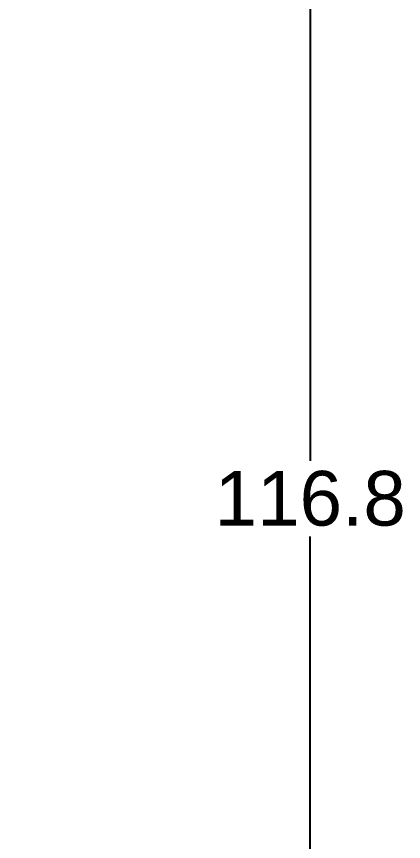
# Model space of a CAD drawing. Header units: millimetres. Extents: x 601 to 1195, y -13 to 407.
# Drawn here: x 1057.6 to 1082.3, y 213.7 to 266.5 of the extents above; entities that cross this region are included whole.
import ezdxf

# ---------------------------------------------------------------- set-up
doc = ezdxf.new("R2010")
doc.units = ezdxf.units.MM
doc.header["$LTSCALE"] = 0.1
doc.layers.add('DIM', color=3, linetype='Continuous')
doc.styles.get("Standard").update_dxf_attribs({"font": 'arial.ttf'})
doc.dimstyles.new('ISO-25', dxfattribs={"dimtxt": 3.5, "dimasz": 3.5, "dimexe": 1.25, "dimexo": 0.625, "dimtad": 1, "dimtih": 1, "dimtoh": 1, "dimdec": 1, "dimdsep": 46, "dimtxsty": 'Standard', "dimcen": 2.5, "dimclrd": 5, "dimclre": 5, "dimclrt": 5, "dimadec": 0, "dimazin": 0, "dimtfac": 1, "dimtdec": 1, "dimtmove": 0, "dimatfit": 3, "dimfxl": 1, "dimarcsym": 0})

# ---------------------------------------------------------------- blocks, each defined once
blk = doc.blocks.new('*D9')
at = {"layer": 'Defpoints', "color": 0, "transparency": 16777216}
for p in [(1033.819, 294.026), (1057.171, 177.234), (1076.334, 177.234)]:
    blk.add_point(p, dxfattribs=at)
at = {"layer": 'DIM', "color": 5, "lineweight": -2, "transparency": 16777216}
for p, q in [((1034.444, 294.026), (1077.584, 294.026)), ((1076.334, 290.526), (1076.334, 238.042)), ((1076.334, 180.734), (1076.334, 233.218)), ((1057.796, 177.234), (1077.584, 177.234))]:
    blk.add_line(p, q, dxfattribs=at)
at = {"layer": 'DIM', "color": 5, "transparency": 16777216}
for points in [[(1075.751, 290.526), (1076.917, 290.526), (1076.334, 294.026)], [(1075.751, 180.734), (1076.917, 180.734), (1076.334, 177.234)]]:
    blk.add_solid(points, dxfattribs=at)
at = {"layer": 'DIM', "color": 5, "transparency": 16777216, "insert": (1076.334, 235.63), "char_height": 3.5, "attachment_point": 5}
blk.add_mtext('116.8', dxfattribs=at)

msp = doc.modelspace()

# ---------------------------------------------------------------- dimensions: what is measured, and where the dimension line sits
at = {"layer": 'DIM'}
dim = msp.add_linear_dim(base=(1076.334, 177.234), p1=(1033.819, 294.026), p2=(1057.171, 177.234), angle=90, dimstyle='ISO-25', dxfattribs=at)
dim.commit()
dim.dimension.update_dxf_attribs({"geometry": '*D9', "text_midpoint": (1076.334, 235.63)})

doc.saveas('drawing.dxf')
